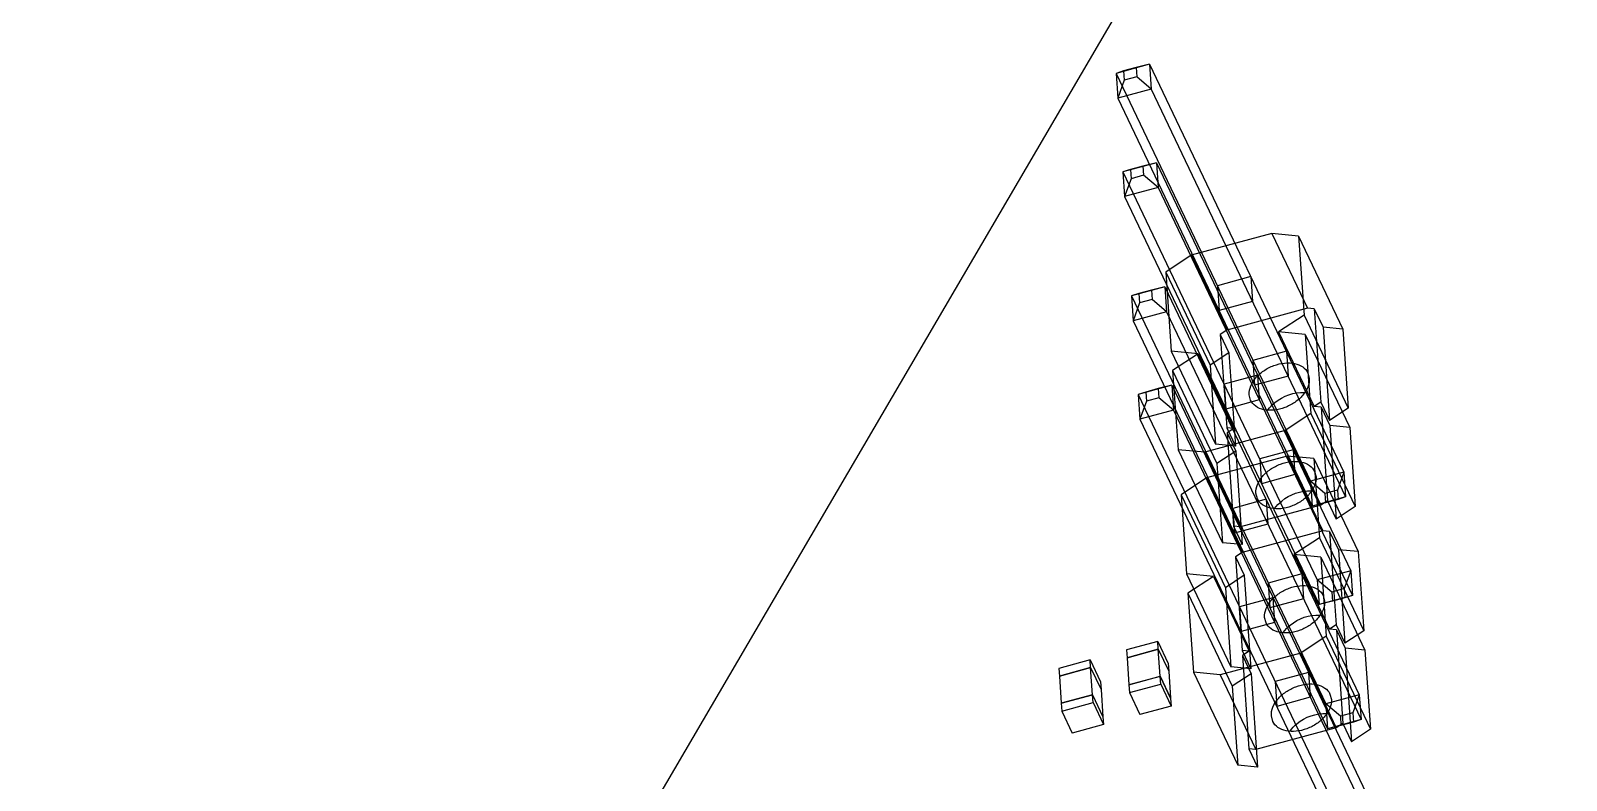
# Model space of a CAD drawing. Header units: millimetres. Extents: x 0 to 594, y 0 to 420.
# Drawn here: x 457.23 to 485.07, y 313.18 to 326.76 of the extents above; entities that cross this region are included whole.
import ezdxf

# ---------------------------------------------------------------- set-up
doc = ezdxf.new("R2010")
doc.units = ezdxf.units.MM
doc.header["$LTSCALE"] = 32.67
doc.layers.get('0').update_dxf_attribs({"linetype": 'CONTINUOUS'})

msp = doc.modelspace()

# ---------------------------------------------------------------- linework, layer by layer
at = {"color": 7, "linetype": 'CONTINUOUS'}
for p, q in [((490.399, 350.102), (457.226, 293.457)), ((477.513, 326.152), (476.907, 325.987)), ((477.27, 326.093), (477.042, 326.031)), ((477.513, 326.152), (477.27, 326.093)), ((477.27, 326.093), (477.281, 325.924)), ((477.513, 326.152), (477.544, 325.702)), ((477.513, 326.152), (481.037, 318.761)), ((477.042, 326.031), (476.907, 325.987)), ((476.907, 325.987), (476.938, 325.538)), ((476.907, 325.987), (480.431, 318.596)), ((477.054, 325.862), (476.938, 325.538)), ((477.042, 326.031), (477.054, 325.862)), ((477.281, 325.924), (477.054, 325.862)), ((477.544, 325.702), (477.281, 325.924)), ((477.544, 325.702), (476.938, 325.538)), ((476.938, 325.538), (480.462, 318.147)), ((477.544, 325.702), (481.068, 318.312)), ((477.636, 324.368), (477.03, 324.203)), ((477.166, 324.247), (477.03, 324.203)), ((477.03, 324.203), (477.061, 323.753)), ((477.03, 324.203), (480.554, 316.812)), ((477.393, 324.308), (477.166, 324.247)), ((477.166, 324.247), (477.177, 324.078)), ((477.405, 324.14), (477.177, 324.078)), ((477.636, 324.368), (477.393, 324.308)), ((477.393, 324.308), (477.405, 324.14)), ((477.667, 323.918), (477.405, 324.14)), ((477.636, 324.368), (477.667, 323.918)), ((477.636, 324.368), (481.161, 316.977)), ((477.177, 324.078), (477.061, 323.753)), ((477.667, 323.918), (477.061, 323.753)), ((477.667, 323.918), (481.192, 316.527)), ((477.061, 323.753), (480.585, 316.362)), ((479.728, 323.087), (478.269, 322.691)), ((479.728, 323.087), (480.374, 321.734)), ((480.214, 323.04), (479.728, 323.087)), ((480.214, 323.04), (480.313, 321.607)), ((480.214, 323.04), (481.018, 321.355)), ((478.269, 322.691), (477.808, 322.386)), ((478.269, 322.691), (478.915, 321.337)), ((477.808, 322.386), (477.906, 320.953)), ((477.808, 322.386), (478.611, 320.701)), ((479.348, 322.304), (478.742, 322.139)), ((479.348, 322.304), (479.379, 321.854)), ((477.791, 322.119), (477.185, 321.954)), ((477.321, 321.998), (477.185, 321.954)), ((477.185, 321.954), (477.216, 321.505)), ((477.185, 321.954), (480.709, 314.563)), ((477.548, 322.06), (477.321, 321.998)), ((477.321, 321.998), (477.332, 321.829)), ((477.56, 321.891), (477.332, 321.829)), ((477.791, 322.119), (477.548, 322.06)), ((477.548, 322.06), (477.56, 321.891)), ((477.822, 321.669), (477.56, 321.891)), ((477.791, 322.119), (477.822, 321.669)), ((477.791, 322.119), (481.316, 314.728)), ((478.742, 322.139), (478.773, 321.69)), ((477.332, 321.829), (477.216, 321.505)), ((477.822, 321.669), (477.216, 321.505)), ((477.822, 321.669), (481.347, 314.278)), ((479.379, 321.854), (478.773, 321.69)), ((480.374, 321.734), (478.915, 321.337)), ((480.313, 321.607), (479.851, 321.303)), ((480.313, 321.607), (481.116, 319.922)), ((480.5, 321.722), (480.374, 321.734)), ((480.5, 321.722), (480.617, 320.029)), ((480.5, 321.722), (480.658, 321.39)), ((477.216, 321.505), (480.74, 314.114)), ((478.915, 321.337), (478.795, 321.258)), ((480.658, 321.39), (480.775, 319.697)), ((481.018, 321.355), (480.658, 321.39)), ((481.018, 321.355), (481.116, 319.922)), ((478.795, 321.258), (478.911, 319.565)), ((478.795, 321.258), (478.953, 320.926)), ((479.851, 321.303), (480.497, 319.949)), ((480.337, 321.256), (479.851, 321.303)), ((480.337, 321.256), (480.436, 319.823)), ((480.337, 321.256), (481.141, 319.571)), ((477.906, 320.953), (478.71, 319.268)), ((478.392, 320.906), (477.906, 320.953)), ((478.392, 320.906), (477.931, 320.602)), ((478.392, 320.906), (479.038, 319.553)), ((478.953, 320.926), (478.611, 320.701)), ((478.953, 320.926), (479.07, 319.233)), ((479.993, 320.951), (479.387, 320.786)), ((479.387, 320.786), (479.418, 320.336)), ((479.993, 320.951), (480.024, 320.501)), ((477.931, 320.602), (478.03, 319.169)), ((477.931, 320.602), (478.734, 318.917)), ((478.611, 320.701), (478.71, 319.268)), ((479.471, 320.52), (478.865, 320.355)), ((480.024, 320.501), (479.418, 320.336)), ((479.471, 320.52), (479.502, 320.07)), ((480.383, 320.56), (480.409, 320.46)), ((477.914, 320.335), (477.308, 320.17)), ((477.444, 320.213), (477.308, 320.17)), ((477.671, 320.275), (477.444, 320.213)), ((477.444, 320.213), (477.456, 320.045)), ((477.914, 320.335), (477.671, 320.275)), ((477.671, 320.275), (477.683, 320.107)), ((477.914, 320.335), (477.945, 319.885)), ((477.914, 320.335), (481.439, 312.944)), ((478.865, 320.355), (478.896, 319.905)), ((477.308, 320.17), (477.339, 319.72)), ((477.308, 320.17), (480.833, 312.779)), ((477.456, 320.045), (477.339, 319.72)), ((477.683, 320.107), (477.456, 320.045)), ((477.945, 319.885), (477.683, 320.107)), ((479.502, 320.07), (478.896, 319.905)), ((479.345, 320.064), (479.319, 320.164)), ((480.617, 320.029), (480.497, 319.949)), ((480.623, 319.937), (480.497, 319.949)), ((480.617, 320.029), (480.775, 319.697)), ((480.623, 319.937), (480.74, 318.244)), ((480.623, 319.937), (480.781, 319.606)), ((481.116, 319.922), (480.775, 319.697)), ((477.945, 319.885), (477.339, 319.72)), ((477.339, 319.72), (480.864, 312.329)), ((477.945, 319.885), (481.47, 312.494)), ((480.436, 319.823), (479.974, 319.519)), ((480.436, 319.823), (481.24, 318.138)), ((479.974, 319.519), (478.515, 319.122)), ((478.911, 319.565), (479.07, 319.233)), ((479.038, 319.553), (478.911, 319.565)), ((479.038, 319.553), (478.918, 319.474)), ((478.918, 319.474), (479.035, 317.781)), ((478.918, 319.474), (479.076, 319.142)), ((479.974, 319.519), (480.62, 318.165)), ((480.781, 319.606), (480.898, 317.913)), ((481.141, 319.571), (480.781, 319.606)), ((481.141, 319.571), (481.24, 318.138)), ((478.03, 319.169), (478.833, 317.484)), ((478.515, 319.122), (478.03, 319.169)), ((478.515, 319.122), (479.161, 317.769)), ((479.07, 319.233), (478.71, 319.268)), ((479.076, 319.142), (478.734, 318.917)), ((479.076, 319.142), (479.193, 317.449)), ((480.116, 319.166), (479.51, 319.001)), ((480.116, 319.166), (480.147, 318.717)), ((480.007, 319.054), (478.548, 318.658)), ((478.734, 318.917), (478.833, 317.484)), ((479.51, 319.001), (479.541, 318.552)), ((480.007, 319.054), (480.652, 317.701)), ((480.492, 319.007), (480.007, 319.054)), ((480.492, 319.007), (480.591, 317.574)), ((480.492, 319.007), (481.296, 317.322)), ((478.548, 318.658), (478.086, 318.353)), ((478.548, 318.658), (479.193, 317.304)), ((480.147, 318.717), (479.541, 318.552)), ((481.037, 318.761), (480.431, 318.596)), ((480.431, 318.596), (480.462, 318.147)), ((480.693, 318.375), (480.431, 318.596)), ((480.506, 318.775), (480.532, 318.675)), ((481.037, 318.761), (480.921, 318.436)), ((481.037, 318.761), (481.068, 318.312)), ((478.086, 318.353), (478.185, 316.92)), ((478.086, 318.353), (478.89, 316.668)), ((479.626, 318.271), (479.02, 318.106)), ((479.468, 318.279), (479.442, 318.379)), ((479.626, 318.271), (479.657, 317.821)), ((481.068, 318.312), (480.462, 318.147)), ((480.921, 318.436), (480.693, 318.375)), ((480.693, 318.375), (480.705, 318.206)), ((480.932, 318.268), (480.705, 318.206)), ((480.921, 318.436), (480.932, 318.268)), ((481.068, 318.312), (480.932, 318.268)), ((479.02, 318.106), (479.051, 317.656)), ((480.62, 318.165), (479.161, 317.769)), ((480.705, 318.206), (480.462, 318.147)), ((480.74, 318.244), (480.62, 318.165)), ((480.74, 318.244), (480.898, 317.913)), ((481.24, 318.138), (480.898, 317.913)), ((479.035, 317.781), (479.193, 317.449)), ((479.161, 317.769), (479.035, 317.781)), ((479.657, 317.821), (479.051, 317.656)), ((480.652, 317.701), (479.193, 317.304)), ((480.778, 317.689), (480.652, 317.701)), ((479.193, 317.449), (478.833, 317.484)), ((480.591, 317.574), (480.13, 317.27)), ((480.591, 317.574), (481.395, 315.889)), ((480.778, 317.689), (480.895, 315.996)), ((480.778, 317.689), (480.936, 317.357)), ((479.193, 317.304), (479.073, 317.225)), ((479.073, 317.225), (479.19, 315.532)), ((479.073, 317.225), (479.231, 316.893)), ((480.13, 317.27), (480.775, 315.916)), ((480.616, 317.223), (480.13, 317.27)), ((480.616, 317.223), (480.714, 315.79)), ((480.616, 317.223), (481.419, 315.538)), ((480.936, 317.357), (481.053, 315.664)), ((481.296, 317.322), (480.936, 317.357)), ((481.296, 317.322), (481.395, 315.889)), ((478.185, 316.92), (478.989, 315.235)), ((478.671, 316.873), (478.185, 316.92)), ((478.671, 316.873), (478.209, 316.569)), ((478.671, 316.873), (479.316, 315.52)), ((479.231, 316.893), (478.89, 316.668)), ((479.231, 316.893), (479.348, 315.2)), ((480.272, 316.917), (479.665, 316.753)), ((480.272, 316.917), (480.303, 316.468)), ((481.161, 316.977), (480.554, 316.812)), ((481.161, 316.977), (481.044, 316.652)), ((481.161, 316.977), (481.192, 316.527)), ((478.89, 316.668), (478.989, 315.235)), ((479.665, 316.753), (479.696, 316.303)), ((480.554, 316.812), (480.585, 316.362)), ((480.817, 316.59), (480.554, 316.812)), ((481.044, 316.652), (480.817, 316.59)), ((480.817, 316.59), (480.828, 316.422)), ((481.044, 316.652), (481.056, 316.484)), ((478.209, 316.569), (478.308, 315.136)), ((478.209, 316.569), (479.013, 314.884)), ((479.749, 316.487), (479.143, 316.322)), ((479.143, 316.322), (479.174, 315.872)), ((480.303, 316.468), (479.696, 316.303)), ((479.749, 316.487), (479.78, 316.037)), ((481.192, 316.527), (480.585, 316.362)), ((480.828, 316.422), (480.585, 316.362)), ((480.661, 316.527), (480.687, 316.427)), ((481.056, 316.484), (480.828, 316.422)), ((481.192, 316.527), (481.056, 316.484)), ((479.78, 316.037), (479.174, 315.872)), ((479.624, 316.03), (479.598, 316.13)), ((480.714, 315.79), (480.253, 315.485)), ((480.714, 315.79), (481.518, 314.105)), ((480.895, 315.996), (480.775, 315.916)), ((480.901, 315.904), (480.775, 315.916)), ((480.895, 315.996), (481.053, 315.664)), ((480.901, 315.904), (481.06, 315.572)), ((480.901, 315.904), (481.018, 314.211)), ((481.395, 315.889), (481.053, 315.664)), ((477.662, 315.694), (477.094, 315.54)), ((477.094, 315.54), (477.104, 315.4)), ((477.671, 315.554), (477.104, 315.399)), ((477.104, 315.4), (477.671, 315.554)), ((477.671, 315.554), (477.662, 315.694)), ((477.662, 315.694), (477.852, 315.296)), ((477.705, 315.063), (477.671, 315.554)), ((477.671, 315.554), (477.861, 315.156)), ((477.671, 315.554), (477.861, 315.156)), ((480.253, 315.485), (478.794, 315.089)), ((479.19, 315.532), (479.348, 315.2)), ((479.316, 315.52), (479.19, 315.532)), ((479.316, 315.52), (479.196, 315.441)), ((480.253, 315.485), (480.898, 314.132)), ((481.06, 315.572), (481.176, 313.879)), ((481.419, 315.538), (481.06, 315.572)), ((481.419, 315.538), (481.518, 314.105)), ((476.434, 315.361), (475.867, 315.206)), ((475.867, 315.206), (475.877, 315.067)), ((475.877, 315.067), (476.444, 315.221)), ((476.444, 315.22), (475.877, 315.066)), ((476.444, 315.221), (476.434, 315.361)), ((476.434, 315.361), (476.624, 314.963)), ((476.444, 315.221), (476.634, 314.823)), ((476.478, 314.729), (476.444, 315.22)), ((476.444, 315.22), (476.634, 314.822)), ((477.104, 315.4), (477.104, 315.4)), ((477.104, 315.399), (477.138, 314.908)), ((477.852, 315.296), (477.861, 315.156)), ((479.348, 315.2), (478.989, 315.235)), ((479.196, 315.441), (479.313, 313.748)), ((479.196, 315.441), (479.354, 315.109)), ((475.877, 315.067), (475.877, 315.066)), ((475.877, 315.066), (475.911, 314.575)), ((476.624, 314.963), (476.634, 314.823)), ((477.138, 314.908), (477.705, 315.063)), ((477.705, 315.062), (477.138, 314.908)), ((477.138, 314.908), (477.148, 314.768)), ((477.138, 314.908), (477.138, 314.908)), ((477.148, 314.768), (477.715, 314.922)), ((477.705, 315.063), (477.895, 314.665)), ((477.705, 315.062), (477.895, 314.664)), ((477.715, 314.922), (477.705, 315.062)), ((477.715, 314.922), (477.905, 314.524)), ((477.861, 315.156), (477.895, 314.665)), ((477.861, 315.156), (477.861, 315.156)), ((478.308, 315.136), (479.112, 313.451)), ((478.794, 315.089), (478.308, 315.136)), ((478.794, 315.089), (479.439, 313.735)), ((479.354, 315.109), (479.013, 314.884)), ((479.354, 315.109), (479.471, 313.416)), ((480.395, 315.133), (479.789, 314.968)), ((479.789, 314.968), (479.82, 314.519)), ((480.395, 315.133), (480.426, 314.683)), ((475.911, 314.575), (476.478, 314.729)), ((476.478, 314.728), (475.911, 314.574)), ((476.478, 314.729), (476.668, 314.331)), ((476.488, 314.589), (476.478, 314.728)), ((476.478, 314.728), (476.668, 314.33)), ((476.634, 314.823), (476.634, 314.823)), ((476.634, 314.822), (476.668, 314.331)), ((477.148, 314.768), (477.337, 314.37)), ((477.895, 314.665), (477.895, 314.665)), ((477.895, 314.664), (477.905, 314.524)), ((479.013, 314.884), (479.112, 313.451)), ((480.426, 314.683), (479.82, 314.519)), ((481.316, 314.728), (480.709, 314.563)), ((480.784, 314.742), (480.81, 314.642)), ((481.316, 314.728), (481.199, 314.403)), ((481.316, 314.728), (481.347, 314.278)), ((475.911, 314.575), (475.911, 314.574)), ((475.911, 314.574), (475.92, 314.434)), ((475.92, 314.434), (476.488, 314.589)), ((475.92, 314.434), (476.11, 314.036)), ((476.488, 314.589), (476.678, 314.191)), ((477.905, 314.524), (477.337, 314.37)), ((480.709, 314.563), (480.74, 314.114)), ((480.972, 314.342), (480.709, 314.563)), ((481.199, 314.403), (480.972, 314.342)), ((481.199, 314.403), (481.211, 314.235)), ((476.678, 314.191), (476.11, 314.036)), ((476.668, 314.331), (476.668, 314.331)), ((476.668, 314.33), (476.678, 314.191)), ((480.898, 314.132), (479.439, 313.735)), ((479.747, 314.246), (479.721, 314.346)), ((481.347, 314.278), (480.74, 314.114)), ((480.983, 314.173), (480.74, 314.114)), ((481.018, 314.211), (480.898, 314.132)), ((480.972, 314.342), (480.983, 314.173)), ((481.211, 314.235), (480.983, 314.173)), ((481.018, 314.211), (481.176, 313.879)), ((481.518, 314.105), (481.176, 313.879)), ((481.347, 314.278), (481.211, 314.235)), ((479.313, 313.748), (479.471, 313.416)), ((479.439, 313.735), (479.313, 313.748)), ((479.471, 313.416), (479.112, 313.451))]:
    msp.add_line(p, q, dxfattribs=at)
for points, knots in [([(479.319, 320.164), (479.312, 320.271), (479.397, 320.448), (479.58, 320.606), (479.76, 320.7), (479.953, 320.747), (480.137, 320.741), (480.292, 320.682), (480.362, 320.602), (480.383, 320.56)], [0, 0, 0, 0, 0.229799, 0.369055, 0.514611, 0.656563, 0.786181, 0.899307, 1, 1, 1, 1]), ([(480.409, 320.46), (480.416, 320.352), (480.331, 320.176), (480.148, 320.018), (479.968, 319.923), (479.775, 319.877), (479.591, 319.882), (479.436, 319.942), (479.366, 320.021), (479.345, 320.064)], [0, 0, 0, 0, 0.229799, 0.369055, 0.514611, 0.656563, 0.786181, 0.899307, 1, 1, 1, 1]), ([(479.658, 319.889), (479.694, 319.939), (479.868, 320.121), (480.133, 320.218), (480.322, 320.205)], [0, 0, 0, 0, 0.245678, 1, 1, 1, 1]), ([(479.442, 318.379), (479.435, 318.487), (479.52, 318.663), (479.703, 318.821), (479.883, 318.915), (480.076, 318.962), (480.26, 318.957), (480.415, 318.897), (480.485, 318.818), (480.506, 318.775)], [0, 0, 0, 0, 0.229799, 0.369055, 0.514611, 0.656563, 0.786181, 0.899307, 1, 1, 1, 1]), ([(480.532, 318.675), (480.539, 318.567), (480.454, 318.391), (480.271, 318.233), (480.091, 318.139), (479.898, 318.092), (479.714, 318.098), (479.559, 318.157), (479.489, 318.236), (479.468, 318.279)], [0, 0, 0, 0, 0.229799, 0.369055, 0.514611, 0.656563, 0.786181, 0.899307, 1, 1, 1, 1]), ([(479.781, 318.105), (479.817, 318.155), (479.991, 318.336), (480.257, 318.434), (480.445, 318.421)], [0, 0, 0, 0, 0.245678, 1, 1, 1, 1]), ([(479.598, 316.13), (479.59, 316.238), (479.676, 316.414), (479.858, 316.573), (480.039, 316.667), (480.231, 316.713), (480.415, 316.708), (480.57, 316.648), (480.641, 316.569), (480.661, 316.527)], [0, 0, 0, 0, 0.229799, 0.369055, 0.514611, 0.656563, 0.786181, 0.899307, 1, 1, 1, 1]), ([(480.687, 316.427), (480.695, 316.319), (480.609, 316.143), (480.426, 315.984), (480.246, 315.89), (480.053, 315.844), (479.87, 315.849), (479.715, 315.909), (479.644, 315.988), (479.624, 316.03)], [0, 0, 0, 0, 0.229799, 0.369055, 0.514611, 0.656563, 0.786181, 0.899307, 1, 1, 1, 1]), ([(479.937, 315.856), (479.972, 315.906), (480.147, 316.088), (480.412, 316.185), (480.6, 316.172)], [0, 0, 0, 0, 0.245678, 1, 1, 1, 1]), ([(479.721, 314.346), (479.713, 314.454), (479.799, 314.63), (479.981, 314.788), (480.162, 314.882), (480.355, 314.929), (480.538, 314.924), (480.693, 314.864), (480.764, 314.785), (480.784, 314.742)], [0, 0, 0, 0, 0.229799, 0.369055, 0.514611, 0.656563, 0.786181, 0.899307, 1, 1, 1, 1]), ([(480.81, 314.642), (480.818, 314.534), (480.732, 314.358), (480.55, 314.2), (480.369, 314.106), (480.176, 314.059), (479.993, 314.065), (479.838, 314.124), (479.767, 314.203), (479.747, 314.246)], [0, 0, 0, 0, 0.229799, 0.369055, 0.514611, 0.656563, 0.786181, 0.899307, 1, 1, 1, 1]), ([(480.06, 314.071), (480.095, 314.122), (480.27, 314.303), (480.535, 314.401), (480.724, 314.388)], [0, 0, 0, 0, 0.245678, 1, 1, 1, 1])]:
    msp.add_open_spline(points, degree=3, knots=knots, dxfattribs=at)

doc.saveas('drawing.dxf')
